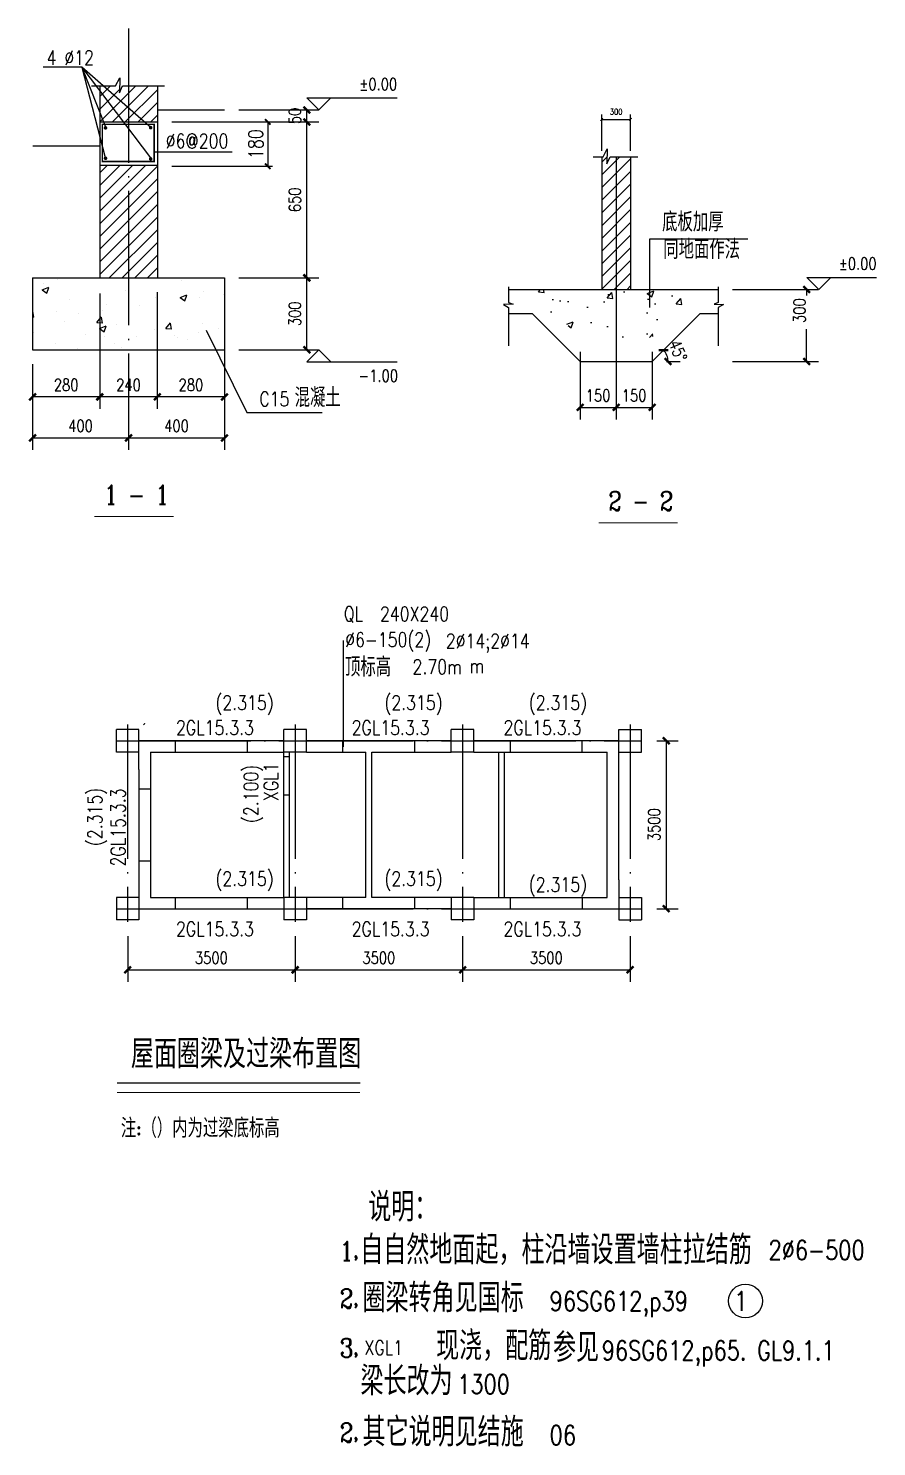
# Model space of a CAD drawing. Extents: x 782526 to 805024, y -164350 to -148270.
# Drawn here: x 796187 to 805024, y -163894 to -149114 of the extents above; entities that cross this region are included whole.
import ezdxf
from ezdxf.enums import TextEntityAlignment as Align

# ---------------------------------------------------------------- set-up
doc = ezdxf.new("R2010")
doc.units = 0
doc.header["$LTSCALE"] = 700
doc.header["$MEASUREMENT"] = 0
doc.linetypes.add('DOTE', pattern=[2.42, 2, -0.2, 0.02, -0.2])
doc.layers.get('0').update_dxf_attribs({"color": 150, "linetype": 'CONTINUOUS'})
for name, color, linetype in [('12', 7, 'CONTINUOUS'), ('DIM', 3, 'CONTINUOUS'), ('DOTE', 1, 'DOTE'), ('PO', 4, 'CONTINUOUS'), ('PUB_DIM', 3, 'CONTINUOUS'), ('WALL', 4, 'CONTINUOUS')]:
    doc.layers.add(name, color=color, linetype=linetype)
doc.styles.add('_HZTXT1', font='complex.shx', dxfattribs={"width": 0.8, "bigfont": 'hztxt.shx'})
doc.styles.add('DIM_FONT', font='SIMPLEX', dxfattribs={"width": 0.8})
doc.dimstyles.new('DIMN50', dxfattribs={"dimscale": 0.5, "dimtxt": 250, "dimasz": 1, "dimexe": 250, "dimexo": 300, "dimgap": 125, "dimtad": 1, "dimdec": 0, "dimzin": 0, "dimtxsty": 'DIM_FONT', "dimblk": '_DIMX', "dimblk1": '_DIMX', "dimblk2": '_DIMX', "dimsah": 1, "dimcen": 9, "dimdle": 48, "dimclrd": 256, "dimclrt": 7, "dimazin": 3, "dimtfac": 1, "dimtdec": 0, "dimtix": 1, "dimtmove": 0, "dimatfit": 3, "dimtolj": 1, "dimtzin": 0})
doc.dimstyles.new('NORMAL', dxfattribs={"dimtxt": 250, "dimasz": 1, "dimexe": 250, "dimexo": 300, "dimgap": 125, "dimtad": 1, "dimdec": 0, "dimzin": 0, "dimtxsty": 'DIM_FONT', "dimblk": '_DIMX', "dimblk1": '_DIMX', "dimblk2": '_DIMX', "dimsah": 1, "dimcen": 9, "dimdle": 48, "dimclrd": 256, "dimclrt": 7, "dimazin": 3, "dimtfac": 1, "dimtdec": 0, "dimtix": 1, "dimtmove": 0, "dimatfit": 3, "dimtolj": 1, "dimtzin": 0})
pattern_1 = [(45, (-1103239.53, 221276.87), (-66.2912607, 66.2912607), [])]

# ---------------------------------------------------------------- blocks, each defined once
blk = doc.blocks.new('_DIMX')
blk.add_lwpolyline([(-70, -70, 50, 50, 0), (70, 70, 50, 50, 0)], format="xyseb")
blk = doc.blocks.new('*D2')
at = {"color": 0, "linetype": 'BYBLOCK'}
for p, q in [((806395, -157775), (806395, -158250)), ((808140, -157775), (808140, -158250))]:
    blk.add_line(p, q, dxfattribs=at)
at = {"linetype": 'BYBLOCK'}
blk.add_line((806395, -158125), (808139, -158125), dxfattribs=at)
at = {"linetype": 'BYBLOCK', "xscale": 0.5, "yscale": 0.5, "zscale": 0.5, "rotation": 180}
blk.add_blockref('_DIMX', (806395, -158125), dxfattribs=at)
at = {"linetype": 'BYBLOCK', "xscale": 0.5, "yscale": 0.5, "zscale": 0.5}
blk.add_blockref('_DIMX', (808140, -158125), dxfattribs=at)
at = {"color": 7, "linetype": 'BYBLOCK', "insert": (807267, -158000), "char_height": 125, "attachment_point": 5, "style": 'DIM_FONT'}
blk.add_mtext('\\A1;3500', dxfattribs=at)
blk = doc.blocks.new('*D3')
at = {"color": 0, "linetype": 'BYBLOCK'}
for p, q in [((804650, -157775), (804650, -158250)), ((806395, -157775), (806395, -158250))]:
    blk.add_line(p, q, dxfattribs=at)
at = {"linetype": 'BYBLOCK'}
blk.add_line((804650, -158125), (806394, -158125), dxfattribs=at)
at = {"linetype": 'BYBLOCK', "xscale": 0.5, "yscale": 0.5, "zscale": 0.5, "rotation": 180}
blk.add_blockref('_DIMX', (804650, -158125), dxfattribs=at)
at = {"linetype": 'BYBLOCK', "xscale": 0.5, "yscale": 0.5, "zscale": 0.5}
blk.add_blockref('_DIMX', (806395, -158125), dxfattribs=at)
at = {"color": 7, "linetype": 'BYBLOCK', "insert": (805522, -158000), "char_height": 125, "attachment_point": 5, "style": 'DIM_FONT'}
blk.add_mtext('\\A1;3500', dxfattribs=at)
blk = doc.blocks.new('*D4')
at = {"color": 0, "linetype": 'BYBLOCK'}
for p, q in [((808140, -157775), (808140, -158250)), ((809885, -157775), (809885, -158250))]:
    blk.add_line(p, q, dxfattribs=at)
at = {"linetype": 'BYBLOCK'}
blk.add_line((808140, -158125), (809884, -158125), dxfattribs=at)
at = {"linetype": 'BYBLOCK', "xscale": 0.5, "yscale": 0.5, "zscale": 0.5, "rotation": 180}
blk.add_blockref('_DIMX', (808140, -158125), dxfattribs=at)
at = {"linetype": 'BYBLOCK', "xscale": 0.5, "yscale": 0.5, "zscale": 0.5}
blk.add_blockref('_DIMX', (809885, -158125), dxfattribs=at)
at = {"color": 7, "linetype": 'BYBLOCK', "insert": (809012, -158000), "char_height": 125, "attachment_point": 5, "style": 'DIM_FONT'}
blk.add_mtext('\\A1;3500', dxfattribs=at)
blk = doc.blocks.new('*D5')
at = {"color": 0, "linetype": 'BYBLOCK'}
for p, q in [((810164, -155738), (810386, -155738)), ((810164, -157488), (810386, -157488))]:
    blk.add_line(p, q, dxfattribs=at)
at = {"linetype": 'BYBLOCK'}
blk.add_line((810261, -155738), (810261, -157487), dxfattribs=at)
at = {"linetype": 'BYBLOCK', "xscale": 0.5, "yscale": 0.5, "zscale": 0.5}
for p, rotation in [((810261, -155738), 90), ((810261, -157488), 270)]:
    blk.add_blockref('_DIMX', p, dxfattribs=dict(at, rotation=rotation))
at = {"color": 7, "linetype": 'BYBLOCK', "insert": (810136, -156613), "char_height": 125, "attachment_point": 5, "rotation": 90, "style": 'DIM_FONT'}
blk.add_mtext('\\A1;3500', dxfattribs=at)
blk = doc.blocks.new('*D31')
at = {"color": 0, "linetype": 'BYBLOCK'}
for p, q in [((840370, -179721), (841203, -179721)), ((840370, -180471), (841203, -180471))]:
    blk.add_line(p, q, dxfattribs=at)
at = {"linetype": 'BYBLOCK'}
blk.add_line((841078, -180471), (841078, -179722), dxfattribs=at)
at = {"linetype": 'BYBLOCK', "xscale": 0.5, "yscale": 0.5, "zscale": 0.5}
for p, rotation in [((841078, -179721), 90), ((841078, -180471), 270)]:
    blk.add_blockref('_DIMX', p, dxfattribs=dict(at, rotation=rotation))
at = {"color": 7, "linetype": 'BYBLOCK', "insert": (840953, -180096), "char_height": 125, "attachment_point": 5, "rotation": 90, "style": 'DIM_FONT'}
blk.add_mtext('\\A1;300', dxfattribs=at)
blk = doc.blocks.new('*D32')
at = {"color": 0, "linetype": 'BYBLOCK'}
for p, q in [((838220, -180621), (838220, -181514)), ((839220, -180621), (839220, -181514))]:
    blk.add_line(p, q, dxfattribs=at)
at = {"linetype": 'BYBLOCK'}
blk.add_line((838221, -181389), (839220, -181389), dxfattribs=at)
at = {"linetype": 'BYBLOCK', "xscale": 0.5, "yscale": 0.5, "zscale": 0.5, "rotation": 180}
blk.add_blockref('_DIMX', (838220, -181389), dxfattribs=at)
at = {"linetype": 'BYBLOCK', "xscale": 0.5, "yscale": 0.5, "zscale": 0.5}
blk.add_blockref('_DIMX', (839220, -181389), dxfattribs=at)
at = {"color": 7, "linetype": 'BYBLOCK', "insert": (838720, -181264), "char_height": 125, "attachment_point": 5, "style": 'DIM_FONT'}
blk.add_mtext('\\A1;400', dxfattribs=at)
blk = doc.blocks.new('*D33')
at = {"color": 0, "linetype": 'BYBLOCK'}
for p, q in [((839220, -180621), (839220, -181514)), ((840220, -180621), (840220, -181514))]:
    blk.add_line(p, q, dxfattribs=at)
at = {"linetype": 'BYBLOCK'}
blk.add_line((839221, -181389), (840220, -181389), dxfattribs=at)
at = {"linetype": 'BYBLOCK', "xscale": 0.5, "yscale": 0.5, "zscale": 0.5, "rotation": 180}
blk.add_blockref('_DIMX', (839220, -181389), dxfattribs=at)
at = {"linetype": 'BYBLOCK', "xscale": 0.5, "yscale": 0.5, "zscale": 0.5}
blk.add_blockref('_DIMX', (840220, -181389), dxfattribs=at)
at = {"color": 7, "linetype": 'BYBLOCK', "insert": (839720, -181264), "char_height": 125, "attachment_point": 5, "style": 'DIM_FONT'}
blk.add_mtext('\\A1;400', dxfattribs=at)
blk = doc.blocks.new('*D34')
at = {"color": 0, "linetype": 'BYBLOCK'}
for p, q in [((838920, -179884), (838920, -181087)), ((838220, -180621), (838220, -181087))]:
    blk.add_line(p, q, dxfattribs=at)
at = {"linetype": 'BYBLOCK'}
blk.add_line((838920, -180962), (838221, -180962), dxfattribs=at)
at = {"linetype": 'BYBLOCK', "xscale": 0.5, "yscale": 0.5, "zscale": 0.5, "rotation": 180}
blk.add_blockref('_DIMX', (838220, -180962), dxfattribs=at)
at = {"linetype": 'BYBLOCK', "xscale": 0.5, "yscale": 0.5, "zscale": 0.5}
blk.add_blockref('_DIMX', (838920, -180962), dxfattribs=at)
at = {"color": 7, "linetype": 'BYBLOCK', "insert": (838570, -180837), "char_height": 125, "attachment_point": 5, "style": 'DIM_FONT'}
blk.add_mtext('\\A1;280', dxfattribs=at)
blk = doc.blocks.new('*D35')
at = {"color": 0, "linetype": 'BYBLOCK'}
for p, q in [((839520, -179871), (839520, -181087)), ((840220, -179871), (840220, -181087))]:
    blk.add_line(p, q, dxfattribs=at)
at = {"linetype": 'BYBLOCK'}
blk.add_line((840220, -180962), (839521, -180962), dxfattribs=at)
at = {"linetype": 'BYBLOCK', "xscale": 0.5, "yscale": 0.5, "zscale": 0.5, "rotation": 180}
blk.add_blockref('_DIMX', (839520, -180962), dxfattribs=at)
at = {"linetype": 'BYBLOCK', "xscale": 0.5, "yscale": 0.5, "zscale": 0.5}
blk.add_blockref('_DIMX', (840220, -180962), dxfattribs=at)
at = {"color": 7, "linetype": 'BYBLOCK', "insert": (839870, -180837), "char_height": 125, "attachment_point": 5, "style": 'DIM_FONT'}
blk.add_mtext('\\A1;280', dxfattribs=at)
blk = doc.blocks.new('*D36')
at = {"color": 0, "linetype": 'BYBLOCK'}
for p, q in [((839520, -179871), (839520, -181087)), ((838920, -180635), (838920, -181087))]:
    blk.add_line(p, q, dxfattribs=at)
at = {"linetype": 'BYBLOCK'}
blk.add_line((839520, -180962), (838921, -180962), dxfattribs=at)
at = {"linetype": 'BYBLOCK', "xscale": 0.5, "yscale": 0.5, "zscale": 0.5, "rotation": 180}
blk.add_blockref('_DIMX', (838920, -180962), dxfattribs=at)
at = {"linetype": 'BYBLOCK', "xscale": 0.5, "yscale": 0.5, "zscale": 0.5}
blk.add_blockref('_DIMX', (839520, -180962), dxfattribs=at)
at = {"color": 7, "linetype": 'BYBLOCK', "insert": (839220, -180837), "char_height": 125, "attachment_point": 5, "style": 'DIM_FONT'}
blk.add_mtext('\\A1;240', dxfattribs=at)
blk = doc.blocks.new('*D37')
at = {"color": 0, "linetype": 'BYBLOCK'}
for p, q in [((798380, -150089), (799213, -150089)), ((798380, -151714), (799213, -151714))]:
    blk.add_line(p, q, dxfattribs=at)
at = {"linetype": 'BYBLOCK'}
blk.add_line((799088, -151713), (799088, -150089), dxfattribs=at)
at = {"linetype": 'BYBLOCK', "xscale": 0.5, "yscale": 0.5, "zscale": 0.5}
for p, rotation in [((799088, -150089), 90), ((799088, -151714), 270)]:
    blk.add_blockref('_DIMX', p, dxfattribs=dict(at, rotation=rotation))
at = {"color": 7, "linetype": 'BYBLOCK', "insert": (798963, -150901), "char_height": 125, "attachment_point": 5, "rotation": 90, "style": 'DIM_FONT'}
blk.add_mtext('\\A1;650', dxfattribs=at)
blk = doc.blocks.new('*D38')
at = {"color": 0, "linetype": 'BYBLOCK'}
for p, q in [((840370, -177971), (841203, -177971)), ((840370, -178096), (841203, -178096))]:
    blk.add_line(p, q, dxfattribs=at)
at = {"linetype": 'BYBLOCK'}
for p, q in [((841078, -177971), (841078, -177970)), ((841078, -178096), (841078, -177971)), ((841078, -178097), (841078, -178097))]:
    blk.add_line(p, q, dxfattribs=at)
at = {"linetype": 'BYBLOCK', "xscale": 0.5, "yscale": 0.5, "zscale": 0.5}
for p, rotation in [((841078, -177971), 270), ((841078, -178096), 90)]:
    blk.add_blockref('_DIMX', p, dxfattribs=dict(at, rotation=rotation))
at = {"color": 7, "linetype": 'BYBLOCK', "insert": (840953, -178034), "char_height": 125, "attachment_point": 5, "rotation": 90, "style": 'DIM_FONT'}
blk.add_mtext('\\A1;50', dxfattribs=at)
blk = doc.blocks.new('*D41')
at = {"color": 0, "linetype": 'BYBLOCK'}
for p, q in [((839670, -178096), (840721, -178096)), ((839670, -178558), (840721, -178558))]:
    blk.add_line(p, q, dxfattribs=at)
at = {"linetype": 'BYBLOCK'}
blk.add_line((840671, -178097), (840671, -178557), dxfattribs=at)
at = {"linetype": 'BYBLOCK', "xscale": 0.4, "yscale": 0.4, "zscale": 0.4}
for p, rotation in [((840671, -178096), 90), ((840671, -178558), 270)]:
    blk.add_blockref('_DIMX', p, dxfattribs=dict(at, rotation=rotation))
at = {"color": 7, "linetype": 'BYBLOCK', "insert": (840546, -178327), "char_height": 150, "attachment_point": 5, "rotation": 90, "style": 'DIM_FONT'}
blk.add_mtext('\\A1;180', dxfattribs=at)
blk = doc.blocks.new('*D42')
at = {"color": 0, "linetype": 'BYBLOCK'}
blk.add_line((805572, -179706), (805713, -179706), dxfattribs=at)
at = {"linetype": 'BYBLOCK'}
blk.add_arc((805422, -179706), 166, 0.1721, 44.8279, dxfattribs=at)
at = {"linetype": 'BYBLOCK', "xscale": 0.5, "yscale": 0.5, "zscale": 0.5}
for p, rotation in [((805540, -179588), 134.9139673647458), ((805588, -179706), 270.0860326353129)]:
    blk.add_blockref('_DIMX', p, dxfattribs=dict(at, rotation=rotation))
at = {"color": 7, "linetype": 'BYBLOCK', "insert": (805691, -179594), "char_height": 125, "attachment_point": 5, "rotation": 292.5, "style": 'DIM_FONT'}
blk.add_mtext('\\A1;45°', dxfattribs=at)
blk = doc.blocks.new('*D43')
at = {"color": 0, "linetype": 'BYBLOCK'}
for p, q in [((806260, -178956), (807157, -178956)), ((806260, -179706), (807157, -179706))]:
    blk.add_line(p, q, dxfattribs=at)
at = {"linetype": 'BYBLOCK'}
for p, q in [((807032, -178956), (807032, -179019)), ((807032, -179705), (807032, -179368))]:
    blk.add_line(p, q, dxfattribs=at)
at = {"linetype": 'BYBLOCK', "xscale": 0.5, "yscale": 0.5, "zscale": 0.5}
for p, rotation in [((807032, -178956), 90), ((807032, -179706), 270)]:
    blk.add_blockref('_DIMX', p, dxfattribs=dict(at, rotation=rotation))
at = {"color": 7, "linetype": 'BYBLOCK', "insert": (806957, -179177), "char_height": 125, "attachment_point": 5, "rotation": 90, "style": 'DIM_FONT'}
blk.add_mtext('\\A1;300', dxfattribs=at)
blk = doc.blocks.new('*D44')
at = {"color": 0, "linetype": 'BYBLOCK'}
for p, q in [((804897, -177513), (804897, -177134)), ((805197, -177513), (805197, -177134))]:
    blk.add_line(p, q, dxfattribs=at)
at = {"linetype": 'BYBLOCK'}
blk.add_line((804897, -177184), (805197, -177184), dxfattribs=at)
at = {"linetype": 'BYBLOCK', "xscale": 0.2, "yscale": 0.2, "zscale": 0.2, "rotation": 180}
blk.add_blockref('_DIMX', (804897, -177184), dxfattribs=at)
at = {"linetype": 'BYBLOCK', "xscale": 0.2, "yscale": 0.2, "zscale": 0.2}
blk.add_blockref('_DIMX', (805197, -177184), dxfattribs=at)
at = {"color": 7, "linetype": 'BYBLOCK', "insert": (805047, -177104), "char_height": 60, "attachment_point": 5, "style": 'DIM_FONT'}
blk.add_mtext('\\A1;300', dxfattribs=at)
blk = doc.blocks.new('*D45')
at = {"color": 0, "linetype": 'BYBLOCK'}
for p, q in [((804672, -179606), (804672, -180310)), ((805047, -179856), (805047, -180310))]:
    blk.add_line(p, q, dxfattribs=at)
at = {"linetype": 'BYBLOCK'}
blk.add_line((804672, -180185), (805046, -180185), dxfattribs=at)
at = {"linetype": 'BYBLOCK', "xscale": 0.5, "yscale": 0.5, "zscale": 0.5, "rotation": 180}
blk.add_blockref('_DIMX', (804672, -180185), dxfattribs=at)
at = {"linetype": 'BYBLOCK', "xscale": 0.5, "yscale": 0.5, "zscale": 0.5}
blk.add_blockref('_DIMX', (805047, -180185), dxfattribs=at)
at = {"color": 7, "linetype": 'BYBLOCK', "insert": (804859, -180060), "char_height": 125, "attachment_point": 5, "style": 'DIM_FONT'}
blk.add_mtext('\\A1;150', dxfattribs=at)
blk = doc.blocks.new('*D46')
at = {"color": 0, "linetype": 'BYBLOCK'}
for p, q in [((805422, -179606), (805422, -180310)), ((805047, -179856), (805047, -180310))]:
    blk.add_line(p, q, dxfattribs=at)
at = {"linetype": 'BYBLOCK'}
blk.add_line((805047, -180185), (805421, -180185), dxfattribs=at)
at = {"linetype": 'BYBLOCK', "xscale": 0.5, "yscale": 0.5, "zscale": 0.5, "rotation": 180}
blk.add_blockref('_DIMX', (805047, -180185), dxfattribs=at)
at = {"linetype": 'BYBLOCK', "xscale": 0.5, "yscale": 0.5, "zscale": 0.5}
blk.add_blockref('_DIMX', (805422, -180185), dxfattribs=at)
at = {"color": 7, "linetype": 'BYBLOCK', "insert": (805234, -180060), "char_height": 125, "attachment_point": 5, "style": 'DIM_FONT'}
blk.add_mtext('\\A1;150', dxfattribs=at)

msp = doc.modelspace()

# ---------------------------------------------------------------- hatches: boundary and pattern name
at = {"layer": 'WALL'}
h = msp.add_hatch(dxfattribs=at)
h.set_pattern_fill('ANSI31', color=256, scale=750, style=0)
h.set_pattern_definition(pattern_1)
h.paths.add_polyline_path([(797230.4, -150088.9), (797230.4, -149713.9), (797166.7, -149713.9), (797134.5, -149787.2), (797138.2, -149630), (797095.6, -149713.9), (796930.4, -149713.9), (796930.4, -150088.9)])
h.paths.add_polyline_path([(797230.4, -149713.9), (797230.4, -150088.9), (797530.4, -150088.9), (797530.4, -149713.9)])
h = msp.add_hatch(dxfattribs=at)
h.set_pattern_fill('ANSI31', color=256, scale=750, style=0)
h.set_pattern_definition([(45, (-1102088.05, 221156.03), (-66.2912607, 66.2912607), [])])
h.paths.add_polyline_path([(802460.1, -150451.9), (802310.1, -150451.9), (802310.1, -151834.8), (802460.1, -151834.8)])
h.paths.add_polyline_path([(802160.1, -151834.8), (802310.1, -151834.8), (802310.1, -150451.9), (802246.4, -150451.9), (802214.2, -150525.2), (802217.9, -150368), (802175.4, -150451.9), (802160.1, -150451.9)])
h = msp.add_hatch(dxfattribs=at)
h.set_pattern_fill('ANSI31', color=256, scale=750, style=0)
h.set_pattern_definition(pattern_1)
h.paths.add_polyline_path([(797530.4, -150538.9), (797230.4, -150538.9), (797230.4, -151713.9), (797530.4, -151713.9)])
h.paths.add_polyline_path([(797230.4, -150538.9), (796930.4, -150538.9), (796930.4, -151713.9), (797230.4, -151713.9)])
h = msp.add_hatch(dxfattribs=at)
h.set_pattern_fill('AR-CONC', color=256, scale=100, style=0)
h.set_pattern_definition([(50, (-1102088.05, 221156.03), (717.26018, -62.75213), [75, -825]), (355, (-1102088.05, 221156), (-138.75133, 752.19213), [60, -660]), (100.4514, (-1102028.3, 221150.8), (578.50938, 689.43954), [63.7402, -701.1421]), (46.1842, (-1102088.05, 221356), (1067.24105, -165.519), [112.5, -1237.5]), (96.6356, (-1101999.1, 221342.2), (934.6627, 974.11787), [95.6103, -1051.713]), (351.1842, (-1102088, 221356), (934.66195, 974.1186), [90, -990]), (21, (-1101988.05, 221306.03), (596.90705, -402.61889), [75, -825]), (326, (-1101988.05, 221306), (243.31533, 725.15005), [60, -660]), (71.4514, (-1101938.3, 221272.5), (840.22263, 322.5305), [63.7402, -701.1421]), (37.5, (-1102088.05, 221156.03), (12.159855, 332.893854), [0, -652, 0, -670, 0, -662.5]), (7.5, (-1102088.05, 221156.03), (263.06954, 394.41171), [0, -382, 0, -637, 0, -252.5]), (327.5, (-1102311.05, 221156.03), (533.822436, -22.55487), [0, -250, 0, -780, 0, -1035]), (317.5, (-1102411.05, 221156.03), (583.18617, 100.10498), [0, -325, 0, -518, 0, -735])])
h.paths.add_polyline_path([(802310.1, -151834.8), (801458.7, -151834.8), (801458.7, -151971.4), (801501.4, -151989.2), (801405.3, -151992.7), (801458.7, -152021.2), (801458.7, -152084.8), (801685.1, -152084.8), (801935.1, -152334.8), (802310.1, -152334.8)])
h.paths.add_polyline_path([(803161.4, -151971.4), (803161.4, -151834.8), (802310.1, -151834.8), (802310.1, -152334.8), (802685.1, -152334.8), (802935.1, -152084.8), (803161.4, -152084.8), (803161.4, -152021.2), (803214.8, -151992.7), (803118.7, -151989.2)])

# ---------------------------------------------------------------- linework, layer by layer
at = {"const_width": 15}
for points in [[(797530.4, -149963.9), (798230.4, -149963.9)], [(796957.3, -150115.1), (797496.6, -150115.1), (797496.6, -150501.1), (796957.3, -150501.1), (796957.3, -150115.1)], [(796230.4, -150338.9), (796930.4, -150338.9)]]:
    msp.add_lwpolyline(points, dxfattribs=at)
at = {"const_width": 18.1}
for points in [[(796980.7, -150151.3, 1), (797000.1, -150151.3, 1)], [(797450.8, -150148.2, 1), (797470.2, -150148.2, 1)], [(796980.7, -150467.9, 1), (797000.1, -150467.9, 1)], [(797450.8, -150474, 1), (797470.2, -150474, 1)]]:
    msp.add_lwpolyline(points, format="xyb", close=True, dxfattribs=at)
at = {"layer": '12'}
msp.add_circle((803657.1, -162375.8), 176.7, dxfattribs=at)
at = {"layer": 'DIM'}
for p, q in [((796743.3, -149519.5), (796339.5, -149519.5)), ((797469.5, -150154.3), (796743.3, -149519.5)), ((796743.3, -149519.5), (796990.4, -150141.6)), ((796743.3, -149519.5), (796988, -150458.6)), ((796743.3, -149519.5), (797460.5, -150464.3)), ((797496.6, -150398.9), (798311.2, -150398.9)), ((802310.1, -150451.9), (802310.1, -152946.5)), ((798039.4, -152259.3), (798463.3, -153115.7)), ((798463.3, -153115.7), (799246.5, -153115.7))]:
    msp.add_line(p, q, dxfattribs=at)
at = {"layer": 'DOTE'}
for p, q in [((797230.4, -149113.8), (797230.4, -152611.4)), ((797220.9, -156366.9), (797220.9, -158424.8)), ((798965.9, -156366.9), (798965.9, -158424.8)), ((800710.8, -156366.9), (800710.8, -158424.8)), ((802455.7, -156366.9), (802455.7, -158424.8)), ((797103.3, -156537.6), (802573.3, -156537.6)), ((797103.3, -158288.1), (802573.3, -158288.1))]:
    msp.add_line(p, q, dxfattribs=at)
at = {"layer": 'PO'}
for p, q in [((797396.1, -156362.7), (797386.3, -156372.6)), ((797396.1, -156362.7), (797386.3, -156372.6)), ((797386.3, -156372.6), (797396.1, -156362.7)), ((797396.1, -156357.8), (797396.1, -156362.7)), ((797401.1, -156362.7), (797396.1, -156362.7)), ((797103.3, -156655.3), (797103.3, -156420.3)), ((797338.6, -156420.3), (797103.3, -156420.3)), ((797338.6, -156838.3), (797338.6, -156420.3)), ((799083.5, -156420.3), (798848.2, -156420.3)), ((798848.2, -156655.3), (798848.2, -156420.3)), ((799083.5, -156655.3), (799083.5, -156420.3)), ((800828.4, -156420.3), (800593.2, -156420.3)), ((800593.2, -156655.3), (800593.2, -156420.3)), ((800828.4, -156655.3), (800828.4, -156420.3)), ((802338.1, -156420.3), (802573.3, -156420.3)), ((802338.1, -156838.3), (802338.1, -156420.3)), ((802573.3, -156655.3), (802573.3, -156420.3)), ((797338.6, -156655.3), (797103.3, -156655.3)), ((799083.5, -156655.3), (798848.2, -156655.3)), ((800828.4, -156655.3), (800593.2, -156655.3)), ((802338.1, -156655.3), (802573.3, -156655.3)), ((797338.6, -157987.4), (797338.6, -158405.4)), ((802338.1, -157987.4), (802338.1, -158405.4)), ((797103.3, -158170.4), (797103.3, -158405.4)), ((797338.6, -158170.4), (797103.3, -158170.4)), ((799083.5, -158170.4), (798848.2, -158170.4)), ((798848.2, -158170.4), (798848.2, -158405.4)), ((799083.5, -158170.4), (799083.5, -158405.4)), ((800593.2, -158170.4), (800593.2, -158405.4)), ((800828.4, -158170.4), (800593.2, -158170.4)), ((800828.4, -158170.4), (800828.4, -158405.4)), ((802338.1, -158170.4), (802573.3, -158170.4)), ((802573.3, -158170.4), (802573.3, -158405.4)), ((797338.6, -158405.4), (797103.3, -158405.4)), ((799083.5, -158405.4), (798848.2, -158405.4)), ((800828.4, -158405.4), (800593.2, -158405.4)), ((802338.1, -158405.4), (802573.3, -158405.4))]:
    msp.add_line(p, q, dxfattribs=at)
at = {"layer": 'PUB_DIM'}
for p, q in [((799088.1, -149838.9), (799338.1, -149838.9)), ((799213.1, -149963.9), (799088.1, -149838.9)), ((799213.1, -149838.9), (800029.5, -149838.9)), ((799338.1, -149838.9), (799213.1, -149963.9)), ((804295.7, -151709.8), (804545.7, -151709.8)), ((804420.7, -151834.8), (804295.7, -151709.8)), ((804420.7, -151709.8), (805024.3, -151709.8)), ((804545.7, -151709.8), (804420.7, -151834.8)), ((799213.1, -152463.9), (799088.1, -152588.9)), ((799338.1, -152588.9), (799213.1, -152463.9)), ((799088.1, -152588.9), (799338.1, -152588.9)), ((799213.1, -152588.9), (800029.5, -152588.9)), ((799465.7, -155493.1), (799465.7, -156599.9))]:
    msp.add_line(p, q, dxfattribs=at)
at = {"layer": 'WALL'}
for p, q in [((796842.7, -149713.9), (797095.6, -149713.9)), ((796930.4, -149713.9), (796930.4, -151713.9)), ((797095.6, -149713.9), (797138.2, -149630)), ((797138.2, -149630), (797134.5, -149787.2)), ((797134.5, -149787.2), (797166.7, -149713.9)), ((797166.7, -149713.9), (797605.8, -149713.9)), ((797530.4, -149713.9), (797530.4, -151713.9)), ((796930.4, -150088.9), (797530.4, -150088.9)), ((802072.4, -150451.9), (802175.4, -150451.9)), ((802160.1, -150451.9), (802160.1, -151834.8)), ((802175.4, -150451.9), (802217.9, -150368)), ((802217.9, -150368), (802214.2, -150525.2)), ((802214.2, -150525.2), (802246.4, -150451.9)), ((802246.4, -150451.9), (802535.5, -150451.9)), ((802460.1, -150451.9), (802460.1, -151834.8)), ((796930.4, -150538.9), (797530.4, -150538.9)), ((802661.8, -152022.3), (802661.8, -151307.5)), ((802661.8, -151307.5), (803683.9, -151307.5)), ((796230.4, -151713.9), (796230.4, -152463.9)), ((796230.4, -151713.9), (798230.4, -151713.9)), ((796344.9, -151773.5), (796344.9, -151773.5)), ((796489.4, -151730.8), (796489.4, -151730.8)), ((797784.6, -151743), (797784.6, -151743)), ((798230.4, -151713.9), (798230.4, -152463.9)), ((796330.3, -151838.8), (796400.3, -151811.9)), ((796330.3, -151838.8), (796380.1, -151872.3)), ((796379.8, -151873.8), (796400, -151813.4)), ((797201.4, -151843.1), (797201.4, -151843.1)), ((797510.1, -151918.3), (797510.1, -151918.3)), ((797767.5, -151918.9), (797837.5, -151892)), ((797767.5, -151918.9), (797817.2, -151952.4)), ((797816.9, -151953.9), (797837.2, -151893.5)), ((797974, -151918.8), (797974, -151918.8)), ((798015.2, -151854.3), (798015.2, -151854.3)), ((798224.4, -151885.8), (798224.4, -151885.8)), ((801189.5, -151807.8), (801189.5, -151971.4)), ((801190.9, -151834.8), (803372.9, -151834.8)), ((803374.2, -151807.8), (803374.2, -151971.4)), ((796230.4, -152060.4), (796232, -152058.5)), ((796243.2, -152122.7), (796231.7, -152060)), ((796477.2, -152063.7), (796477.2, -152063.7)), ((796618.2, -151943.2), (796618.2, -151943.2)), ((796963.7, -152051.8), (796963.7, -152051.8)), ((796996.6, -151988.7), (796996.6, -151988.7)), ((797342.5, -152001.9), (797342.5, -152001.9)), ((801237.5, -151989.2), (801136.1, -151992.7)), ((801136.1, -151992.7), (801189.5, -152021.2)), ((801189.5, -151971.4), (801237.5, -151989.2)), ((801189.5, -152021.2), (801189.5, -152423.1)), ((803374.2, -151971.4), (803331.5, -151989.2)), ((803331.5, -151989.2), (803427.6, -151992.7)), ((803427.6, -151992.7), (803374.2, -152021.2)), ((803374.2, -152021.2), (803374.2, -152423.1)), ((796230.4, -152120), (796243.5, -152121.2)), ((796567.2, -152173), (796567.2, -152173)), ((796713.4, -152084.8), (796713.4, -152084.8)), ((796901, -152178.7), (796949.2, -152121.3)), ((796901, -152178.7), (796960.8, -152183.9)), ((796927.2, -152241.4), (796997.3, -152214.5)), ((796960.5, -152185.4), (796948.9, -152122.8)), ((796976.7, -152276.4), (796996.9, -152216)), ((797101, -152195.5), (797101, -152195.5)), ((797618.3, -152241.5), (797666.5, -152184)), ((797634.8, -152218.1), (797634.8, -152218.1)), ((797677.7, -152248.2), (797666.2, -152185.5)), ((798003, -152187.2), (798003, -152187.2)), ((801190.9, -152084.8), (801435.1, -152084.8)), ((801935.1, -152584.8), (801435.1, -152084.8)), ((802685.1, -152584.8), (803185.1, -152084.8)), ((803185.1, -152084.8), (803372.9, -152084.8)), ((796244.2, -152284.7), (796244.2, -152284.7)), ((796778, -152307.3), (796778, -152307.3)), ((796927.2, -152241.4), (796977, -152275)), ((796984.5, -152321.6), (796984.5, -152321.6)), ((797311.8, -152329.9), (797311.8, -152329.9)), ((797497.9, -152251.2), (797497.9, -152251.2)), ((797618.3, -152241.5), (797678, -152246.7)), ((797711, -152313.2), (797711, -152313.2)), ((797743.3, -152339.7), (797743.3, -152339.7)), ((797845.6, -152352.4), (797845.6, -152352.4)), ((797961.3, -152280.3), (797961.3, -152280.3)), ((798168.6, -152240.6), (798168.6, -152240.6)), ((796230.4, -152463.9), (798230.4, -152463.9)), ((796465.1, -152396.6), (796465.1, -152396.6)), ((796700.7, -152446.2), (796700.7, -152446.2)), ((797079.4, -152396.4), (797079.4, -152396.4)), ((797160.1, -152439.8), (797160.1, -152439.8)), ((801935.1, -152584.8), (802685.1, -152584.8)), ((797338.6, -156535.3), (798468.2, -156535.3)), ((797458.6, -156655.3), (797458.6, -157787.6)), ((797458.6, -156655.3), (798468.2, -156655.3)), ((797718.2, -156655.3), (797718.2, -156535.3)), ((798468.2, -156535.3), (798848.2, -156535.3)), ((798468.2, -156655.3), (798468.2, -156535.3)), ((798468.2, -156655.3), (798848.2, -156655.3)), ((798848.2, -156705.3), (798848.2, -156655.3)), ((798908.2, -156705.3), (798908.2, -156655.3)), ((799083.5, -156535.3), (799463.5, -156535.3)), ((799083.5, -156655.3), (799703.5, -156655.3)), ((799463.5, -156655.3), (799463.5, -156535.3)), ((799463.5, -156535.3), (800593.2, -156535.3)), ((799703.5, -158170.4), (799703.5, -156655.3)), ((799763.5, -158170.4), (799763.5, -156655.3)), ((799763.5, -156655.3), (800593.2, -156655.3)), ((800213.5, -156655.3), (800213.5, -156535.3)), ((800828.4, -156535.3), (801208.1, -156535.3)), ((800828.4, -156655.3), (801208.1, -156655.3)), ((801088.2, -158170.4), (801088.2, -156655.3)), ((801148.2, -158170.4), (801148.2, -156655.3)), ((801208.1, -156535.3), (802338.1, -156535.3)), ((801208.1, -156655.3), (801208.1, -156535.3)), ((801208.1, -156655.3), (802218.1, -156655.3)), ((801958.1, -156655.3), (801958.1, -156535.3)), ((802218, -158170.4), (802218.1, -156655.3)), ((798848.2, -158170.4), (798848.2, -156705.3)), ((798908.2, -156705.3), (798848.2, -156705.3)), ((798908.2, -158170.4), (798908.2, -156705.3)), ((797338.6, -156838.3), (797338.6, -157787.6)), ((802338.1, -157987.4), (802338.1, -156838.3)), ((797338.6, -157037.6), (797458.6, -157037.6)), ((798908.2, -157105.3), (798848.2, -157105.3)), ((797338.6, -157787.6), (797338.6, -157987.4)), ((797338.6, -157787.6), (797458.6, -157787.6)), ((797458.6, -157787.6), (797458.6, -158170.4)), ((797338.6, -158290.4), (798468.4, -158290.4)), ((797458.6, -158170.4), (798468.4, -158170.4)), ((797718.4, -158290.4), (797718.4, -158170.4)), ((798468.4, -158170.4), (798848.2, -158170.4)), ((798468.4, -158290.4), (798468.4, -158170.4)), ((798468.4, -158290.4), (798848.2, -158290.4)), ((799703.5, -158170.4), (799083.5, -158170.4)), ((799463.3, -158290.4), (799083.5, -158290.4)), ((799463.3, -158290.4), (799463.3, -158170.4)), ((800593.2, -158290.4), (799463.3, -158290.4)), ((800593.2, -158170.4), (799763.5, -158170.4)), ((800213.3, -158290.4), (800213.3, -158170.4)), ((800828.4, -158170.4), (801208.2, -158170.4)), ((800828.4, -158290.4), (801208.2, -158290.4)), ((801208.2, -158170.4), (802218, -158170.4)), ((801208.2, -158290.4), (801208.2, -158170.4)), ((801208.2, -158290.4), (802338.1, -158290.4)), ((801958.2, -158290.4), (801958.2, -158170.4)), ((797110.3, -160103.6), (799641.7, -160103.6))]:
    msp.add_line(p, q, dxfattribs=at)
at = {"layer": 'WALL', "const_width": 10}
for points in [[(796874.2, -154200.5), (797699.4, -154200.5)], [(802127.3, -154266.8), (802952.6, -154266.8)], [(797110.3, -160202.2), (799641.7, -160202.2)]]:
    msp.add_lwpolyline(points, dxfattribs=at)

# ---------------------------------------------------------------- texts
at = {"layer": '12', "style": '_HZTXT1', "width": 0.8}
msp.add_text('XGL1', height=150, dxfattribs=at).set_placement((799688.7, -162938.2))
at = {"layer": 'DIM', "style": '_HZTXT1', "width": 0.8}
for s, height, p in [('4 %%c12', 150, (796375.7, -149495.4)), ('%%c6@200', 150, (797617.2, -150362.7)), ('注:（）内为过梁底标高', 200, (797150, -160673.9)), ('自自然地面起，柱沿墙设置墙柱拉结筋', 300, (799644.1, -161993.2)), ('圈梁转角见国标', 300, (799667.7, -162493.6)), ('现浇，配筋', 300, (800435.1, -162992.8)), ('参见', 300, (801652.5, -163011.5)), ('梁长改为', 300, (799646.7, -163358.2)), ('其它说明见结施', 300, (799667.7, -163891))]:
    msp.add_text(s, height=height, dxfattribs=at).set_placement(p)
at = {"layer": 'PUB_DIM', "style": 'DIM_FONT', "width": 0.8}
for s, height, p in [('%%P0.00', 125, (799832, -149694.8)), ('%%P0.00', 125, (804826.8, -151565.6)), ('-1.00', 125, (799832, -152733.1)), ('1300', 200, (800929.1, -163242.9))]:
    msp.add_text(s, height=height, dxfattribs=at).set_placement(p, align=Align.MIDDLE)
at = {"layer": 'PUB_DIM', "width": 0.8}
for s, height, style, p in [('同地面作法', 200, '_HZTXT1', (802801.1, -151517.2)), ('C15', 150, '_HZTXT1', (798592.3, -153051.3)), ('混凝土', 200, '_HZTXT1', (798960.8, -153060.5)), ('QL', 150, '_HZTXT1', (799472.8, -155290)), ('240X240', 150, '_HZTXT1', (799849.6, -155290.4)), ('%%c6-150(2)', 150, '_HZTXT1', (799487.7, -155559.2)), ('2%%c14;2%%c14', 150, '_HZTXT1', (800535.4, -155574.1)), ('顶标高', 200, '_HZTXT1', (799485.8, -155868.5)), ('2.70m', 150, '_HZTXT1', (800188.8, -155842.3)), ('m', 150, '_HZTXT1', (800781.5, -155831.8)), ('(2.315)', 150, '_HZTXT1', (798135.5, -156216.7)), ('(2.315)', 150, '_HZTXT1', (799895.7, -156216.7)), ('(2.315)', 150, '_HZTXT1', (801400.2, -156216.7)), ('2GL15.3.3', 150, '_HZTXT1', (797724.4, -156477.2)), ('2GL15.3.3', 150, '_HZTXT1', (799554.4, -156477.2)), ('2GL15.3.3', 150, '_HZTXT1', (801136.3, -156477.2)), ('(2.315)', 150, '_HZTXT1', (798135.5, -158051.1)), ('(2.315)', 150, '_HZTXT1', (799895.7, -158051.1)), ('(2.315)', 150, '_HZTXT1', (801400.2, -158111.2)), ('2GL15.3.3', 150, '_HZTXT1', (797724.4, -158574.9)), ('2GL15.3.3', 150, '_HZTXT1', (799554.4, -158574.9)), ('2GL15.3.3', 150, '_HZTXT1', (801136.3, -158574.9)), ('屋面圈梁及过梁布置图', 300, '_HZTXT1', (797254.2, -159952.2)), ('说明：', 300, '_HZTXT1', (799727.4, -161546.9)), ('1,', 200, '_HZTXT1', (799432.5, -161954.3)), ('2%%c6-500', 200, 'DIM_FONT', (803898.2, -161944.9)), ('2,', 200, '_HZTXT1', (799432.5, -162449.1)), ('96SG612,p39   1', 200, 'DIM_FONT', (801617.7, -162476.9)), ('3,', 200, '_HZTXT1', (799432.5, -162965.1)), ('96SG612,p65. GL9.1.1', 200, 'DIM_FONT', (802160.2, -162991.8)), ('2,', 200, '_HZTXT1', (799432.5, -163846.5)), ('06', 200, 'DIM_FONT', (801617.7, -163874.4))]:
    msp.add_text(s, height=height, dxfattribs=dict(at, style=style)).set_placement(p)
at = {"layer": 'PUB_DIM', "style": '_HZTXT1', "width": 0.8}
for s, p in [('XGL1', (798789, -157165.4)), ('(2.100)', (798580.1, -157394.5)), ('(2.315)', (796955.3, -157635)), ('2GL15.3.3', (797196.8, -157847.5))]:
    msp.add_text(s, height=150, rotation=90, dxfattribs=at).set_placement(p)
at = {"layer": 'WALL', "style": '_HZTXT1', "width": 0.8}
for s, p in [('底板加厚', (802789.5, -151230.9)), ('1 - 1', (796977.3, -154072.9)), ('2 - 2', (802230.5, -154139.2))]:
    msp.add_text(s, height=200, dxfattribs=at).set_placement(p)

# ---------------------------------------------------------------- dimensions: what is measured, and where the dimension line sits
at = {"layer": 'DIM'}
for base, p1, p2, text, picture, middle, set_off in [((799088.1, -149963.9), (798230.4, -150088.9), (798230.4, -149963.9), '50', '*D38', (798963.1, -150026.4), (-41989.9, 28007.4)), ((799088.1, -151713.9), (798230.4, -152463.9), (798230.4, -151713.9), '300', '*D31', (798963.1, -152088.9), (-41989.9, 28007.4)), ((802832.2, -158287.6), (802585.1, -156537.6), (802585.1, -158287.6), '3500', '*D5', (802707.2, -157412.6), (-7428.9, -799.8))]:
    dim = msp.add_linear_dim(base=base, p1=p1, p2=p2, angle=90, text=text, dimstyle='DIMN50', dxfattribs=at)
    dim.commit()
    dim.dimension.update_dxf_attribs({"geometry": picture, "text_midpoint": middle, "insert": set_off})
dim = msp.add_linear_dim(base=(799088.1, -150088.9), p1=(798230.4, -151713.9), p2=(798230.4, -150088.9), angle=90, text='650', dimstyle='DIMN50', dxfattribs=at)
dim.commit()
dim.dimension.update_dxf_attribs({"geometry": '*D37', "text_midpoint": (798963.1, -150901.4)})
for base, p1, p2, text, picture, middle, set_off in [((796230.4, -152954.2), (796930.4, -151726.2), (796230.4, -152463.9), '280', '*D34', (796580.4, -152829.2), (-41989.9, 28007.4)), ((796930.4, -152954.2), (797530.4, -151713.9), (796930.4, -152477.7), '240', '*D36', (797230.4, -152829.2), (-41989.9, 28007.4)), ((797530.4, -152954.2), (798230.4, -151713.9), (797530.4, -151713.9), '280', '*D35', (797880.4, -152829.2), (-41989.9, 28007.4)), ((797230.4, -153381.8), (796230.4, -152463.9), (797230.4, -152463.9), '400', '*D32', (796730.4, -153256.8), (-41989.9, 28007.4)), ((798230.4, -153381.8), (797230.4, -152463.9), (798230.4, -152463.9), '400', '*D33', (797730.4, -153256.8), (-41989.9, 28007.4)), ((798965.9, -158925.1), (797220.9, -158424.8), (798965.9, -158424.8), '3500', '*D3', (798093.4, -158800.1), (-7428.9, -799.8)), ((800710.8, -158925.1), (798965.9, -158424.8), (800710.8, -158424.8), '3500', '*D2', (799838.3, -158800.1), (-7428.9, -799.8)), ((802455.7, -158925.1), (800710.8, -158424.8), (802455.7, -158424.8), '3500', '*D4', (801583.2, -158800.1), (-7428.9, -799.8))]:
    dim = msp.add_linear_dim(base=base, p1=p1, p2=p2, text=text, dimstyle='DIMN50', override={"dimlfac": 1, "dimblk1": '_DIMX', "dimblk2": '_DIMX', "dimsah": 1}, dxfattribs=at)
    dim.commit()
    dim.dimension.update_dxf_attribs({"geometry": picture, "text_midpoint": middle, "insert": set_off})
dim = msp.add_linear_dim(base=(804295.7, -151834.8), p1=(803372.9, -152584.8), p2=(803372.9, -151834.8), angle=90, text='300', dimstyle='DIMN50', dxfattribs=at)
dim.commit()
dim.dimension.update_dxf_attribs({"geometry": '*D43', "text_midpoint": (804220.7, -152055.5), "dimtype": 160, "insert": (-2736.7, 27121.2)})
for base, p1, p2, picture, middle in [((802310.1, -153064), (801935.1, -152334.8), (802310.1, -152584.8), '*D45', (802122.6, -152939)), ((802685.1, -153064), (802310.1, -152584.8), (802685.1, -152334.8), '*D46', (802497.6, -152939))]:
    dim = msp.add_linear_dim(base=base, p1=p1, p2=p2, text='150', dimstyle='DIMN50', dxfattribs=at)
    dim.commit()
    dim.dimension.update_dxf_attribs({"geometry": picture, "text_midpoint": middle, "insert": (-2736.7, 27121.2)})
dim = msp.add_angular_dim_2l(base=(802845.9, -152541.7), line1=((801935.1, -152584.8), (802685.1, -152584.8)), line2=((802685.1, -152584.8), (802935.1, -152334.8)), dimstyle='DIMN50', dxfattribs=at)
dim.commit()
dim.dimension.update_dxf_attribs({"geometry": '*D42', "text_midpoint": (802954.4, -152473.2), "insert": (-2736.7, 27121.2)})
at = {"layer": 'PUB_DIM'}
dim = msp.add_linear_dim(base=(798680.9, -150550.2), p1=(797530.4, -150088.9), p2=(797530.4, -150550.2), angle=90, text='180', dimstyle='NORMAL', override={"dimtxt": 150, "dimasz": 0.4, "dimexe": 50, "dimexo": 150, "dimgap": 50}, dxfattribs=at)
dim.commit()
dim.dimension.update_dxf_attribs({"geometry": '*D41', "text_midpoint": (798555.9, -150319.6), "insert": (-41989.9, 28007.4)})
at = {"layer": 'WALL'}
dim = msp.add_linear_dim(base=(802460.1, -150062.6), p1=(802160.1, -150451.9), p2=(802460.1, -150451.9), dimstyle='NORMAL', override={"dimtxt": 60, "dimasz": 0.2, "dimexe": 50, "dimexo": 60, "dimgap": 50}, dxfattribs=at)
dim.commit()
dim.dimension.update_dxf_attribs({"geometry": '*D44', "text_midpoint": (802310.1, -149982.6), "insert": (-2736.7, 27121.2)})

doc.saveas('drawing.dxf')
